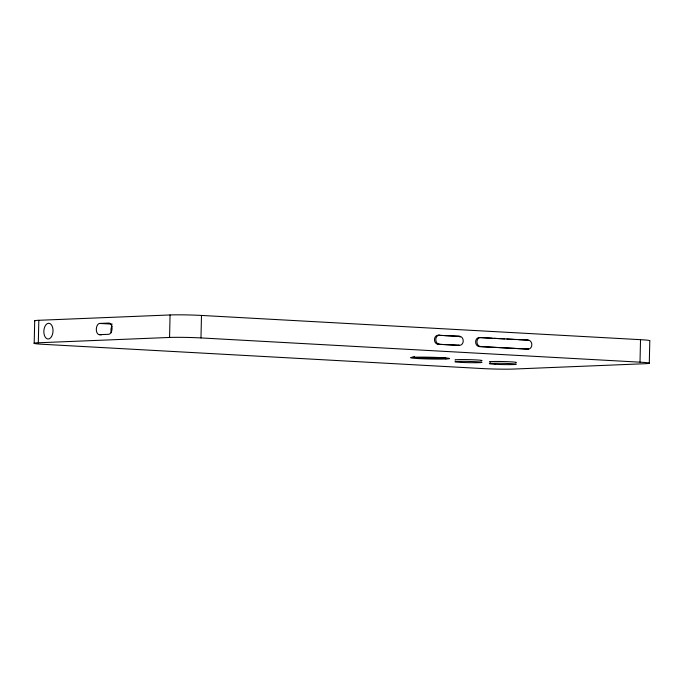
<?xml version="1.0" encoding="UTF-8"?>
<svg xmlns="http://www.w3.org/2000/svg" width="684" height="684" viewBox="0 0 684 684"><rect width="100%" height="100%" fill="white"/><g stroke="black" fill="none" stroke-linecap="round" stroke-linejoin="round"><path stroke-width="1.03" d="M34.2 343.18L34.713 320.693M38.313 342.778L169.564 337.451A22.521 1.017 1.3 0 1 200.976 337.93L640.01 362.169A22.521 1.017 1.3 0 1 645.174 363.708L513.932 369.044A22.521 1.017 1.3 0 1 482.511 368.565L43.477 344.326A22.521 1.017 1.3 0 1 38.313 342.778L38.826 320.292L170.068 314.956A22.521 1.017 1.3 0 1 201.489 315.435L640.523 339.674A22.521 1.017 1.3 0 1 649.8 340.82L649.287 363.307M169.564 337.451L170.068 314.956M200.976 337.93L201.489 315.435M414.136 357.245L414.153 356.347M445.908 358.997L445.934 358.1A19.562 0.889 1.3 0 1 412.23 357.185M640.01 362.169L640.523 339.674M99.727 323.438L108.91 323.062A5.626 3.275 -86.8 0 1 112.065 328.551A5.626 3.275 -86.8 0 1 108.662 334.305L99.471 334.681A5.626 3.275 -86.8 0 1 96.316 329.192A5.626 3.275 -86.8 0 1 99.727 323.438L112.27 324.131M438.23 335.263L459.665 336.323A4.506 3.659 87.7 0 1 463.222 341.025A4.506 3.659 87.7 0 1 459.46 345.317L438.025 344.257A4.506 3.659 87.7 0 1 434.468 339.563A4.506 3.659 87.7 0 1 438.23 335.263L442.462 335.493M444.583 335.613L459.665 336.323M479.39 337.537L528.262 340.11A4.506 3.659 87.7 0 1 531.819 344.804A4.506 3.659 87.7 0 1 528.057 349.105L479.185 346.531A4.506 3.659 87.7 0 1 475.628 341.829A4.506 3.659 87.7 0 1 479.39 337.537L492.07 338.238M518.498 339.692L528.262 340.11M438.025 344.257L459.46 345.317M479.185 346.531L528.057 349.105M494.19 338.349L504.758 338.939M506.87 339.05L516.386 339.58M99.471 334.681L101.557 334.792M111.33 332.792A5.626 3.275 -86.8 0 1 112.005 325.986M490.565 362.118A13.509 0.616 1.3 0 1 502.441 361.52A13.509 0.616 1.3 0 1 515.514 362.648M455.185 360.041A13.509 0.616 1.3 0 1 469.84 359.664A13.509 0.616 1.3 0 1 481.151 360.75M34.901 320.958A22.521 1.017 1.3 0 1 38.826 320.292M458.348 336.374A4.506 3.659 87.7 0 1 460.17 337.075M459.101 345.266A4.506 3.659 87.7 0 1 458.152 345.369M526.954 340.162A4.506 3.659 87.7 0 1 527.894 340.367M528.587 348.66A4.506 3.659 87.7 0 1 526.748 349.156M439.342 344.206A4.506 3.659 87.7 0 1 435.785 339.503A4.506 3.659 87.7 0 1 439.538 335.211M480.501 346.48A4.506 3.659 87.7 0 1 476.945 341.778A4.506 3.659 87.7 0 1 480.698 337.486M51.556 336.571A7.883 4.583 -86.8 0 0 49.795 323.481A7.883 4.583 -86.8 0 0 43.947 333.356A7.883 4.583 -86.8 0 0 51.556 336.571M418.625 358.578A19.562 0.889 1.3 0 0 449.482 358.647A19.562 0.889 1.3 0 0 421.96 357.125A19.562 0.889 1.3 0 0 418.625 358.578M460.597 362.366A13.509 0.616 1.3 0 0 481.912 362.409A13.509 0.616 1.3 0 0 462.906 361.357A13.509 0.616 1.3 0 0 460.597 362.366M494.959 364.264A13.509 0.616 1.3 0 0 516.275 364.307A13.509 0.616 1.3 0 0 497.268 363.255A13.509 0.616 1.3 0 0 494.959 364.264"/></g></svg>
